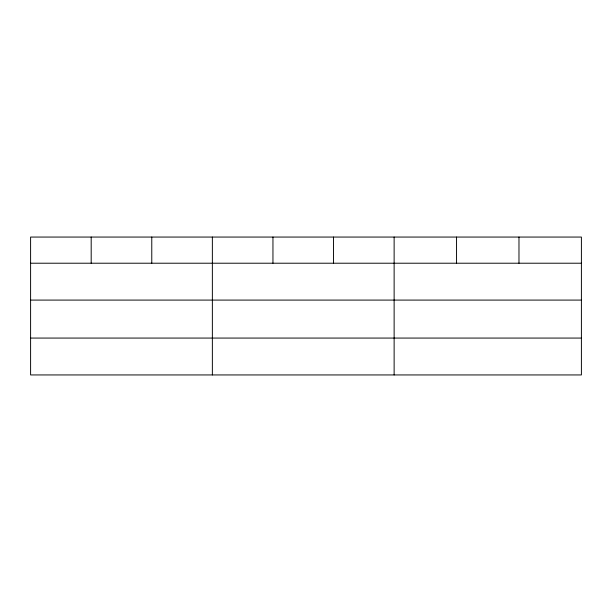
<?xml version="1.0" encoding="UTF-8"?>
<svg xmlns="http://www.w3.org/2000/svg" width="612" height="612" viewBox="0 0 612 612"><rect width="100%" height="100%" fill="white"/><g stroke="black" fill="none" stroke-linecap="round" stroke-linejoin="round"><path stroke-width="0.92" d="M581.4 300.087L581.4 237.058L30.6 237.058L30.6 374.942L581.4 374.942L581.4 300.087L30.6 300.087M30.6 263.214L581.4 263.214M30.6 338.069L581.4 338.069M518.976 237.058L518.976 263.214M456.552 237.058L456.552 263.214M394.128 237.058L394.128 374.942M333.54 237.058L333.54 263.214M272.952 237.058L272.952 263.214M212.364 237.058L212.364 374.942M151.776 237.058L151.776 263.214M91.188 237.058L91.188 263.214"/></g></svg>
